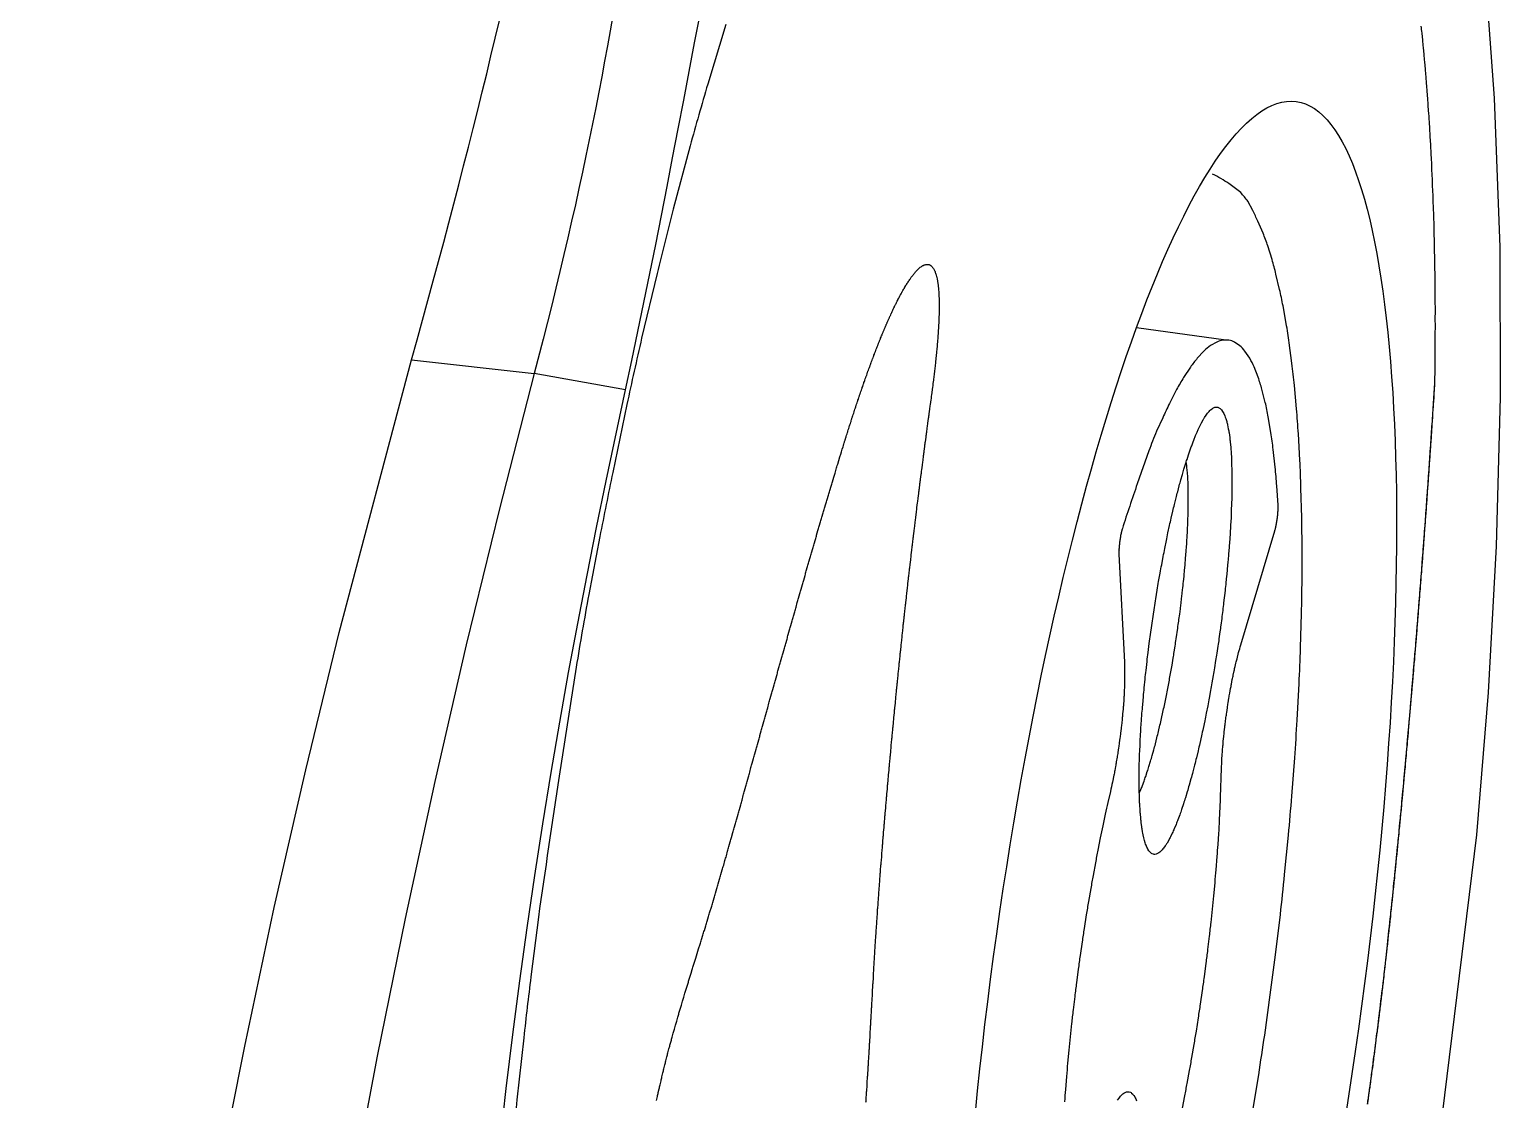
# Model space of a CAD drawing. Extents: x 528 to 612, y 649 to 778.
# Drawn here: x 535.026 to 537.442, y 698.791 to 700.548 of the extents above; entities that cross this region are included whole.
import ezdxf

# ---------------------------------------------------------------- set-up
doc = ezdxf.new("R2010")
doc.units = 0
doc.header["$MEASUREMENT"] = 0
doc.layers.add('1', color=4, linetype='Continuous')
doc.layers.add('204', color=7, linetype='Continuous')

# ---------------------------------------------------------------- blocks, each defined once
blk = doc.blocks.new('*U11')
at = {"layer": '204', "color": 2, "linetype": 'Continuous'}
blk.add_circle((0, 0), 1, dxfattribs=at)
blk = doc.blocks.new('5S55RR1')
at = {"layer": '1', "color": 3, "linetype": 'Continuous'}
for p, q in [((-70.6619, 94.1312), (-70.6619, 94.2796)), ((-71.0341, 94.2578), (-71.2086, 94.2251)), ((-71.1544, 94.0395), (-70.9616, 94.0094))]:
    blk.add_line(p, q, dxfattribs=at)
at = {"layer": '1', "color": 2, "linetype": 'Continuous'}
for points in [[(-71.7534, 95.1219), (-71.852, 95.121, 0.002482), (-71.9526, 95.1191), (-72.0551, 95.1163, 0.0023), (-72.1592, 95.1124)], [(-70.2594, 95.0149), (-70.3605, 95.0311, 0.004517), (-70.4647, 95.046), (-70.5714, 95.0595, 0.0038), (-70.6796, 95.0716), (-70.7884, 95.0823, 0.003392), (-70.8995, 95.0916), (-71.0132, 95.0996, 0.002782), (-71.1203, 95.1063), (-71.2171, 95.1116, 0.003397), (-71.3381, 95.1159), (-71.5192, 95.1193, 0.002749), (-71.7534, 95.1219)], [(-70.6807, 93.7824), (-70.6661, 93.7842, 0.000493), (-70.6516, 93.786), (-70.6372, 93.7878, 0.000502), (-70.6228, 93.7897), (-70.6085, 93.7916, 0.000568), (-70.5942, 93.7934), (-70.5801, 93.7954, 0.000604), (-70.566, 93.7973), (-70.5519, 93.7993, 0.000604), (-70.5379, 93.8013), (-70.524, 93.8033, 0.000612), (-70.5102, 93.8054), (-70.4964, 93.8074, 0.000619), (-70.4827, 93.8095), (-70.469, 93.8117, 0.000628), (-70.4555, 93.8138), (-70.442, 93.816, 0.000637), (-70.4286, 93.8182), (-70.4152, 93.8204, 0.000647), (-70.402, 93.8226), (-70.3888, 93.8249, 0.000657), (-70.3757, 93.8272), (-70.3626, 93.8295, 0.00067), (-70.3497, 93.8318), (-70.3368, 93.8341, 0.000688), (-70.324, 93.8365), (-70.3113, 93.8389, 0.00071), (-70.2987, 93.8413), (-70.2861, 93.8438, 0.000732), (-70.2737, 93.8462), (-70.2613, 93.8487, 0.000756), (-70.249, 93.8512), (-70.2368, 93.8538, 0.00078), (-70.2246, 93.8563), (-70.2126, 93.8589, 0.000805), (-70.2006, 93.8615), (-70.1887, 93.8641, 0.000831), (-70.1769, 93.8668), (-70.1652, 93.8694, 0.000858), (-70.1535, 93.8721), (-70.142, 93.8748, 0.000887), (-70.1305, 93.8776), (-70.1191, 93.8803, 0.000917), (-70.1078, 93.8831)], [(-71.8733, 93.7313, 0.000132), (-71.8686, 93.7313), (-71.864, 93.7313, 0.000133), (-71.8594, 93.7313), (-71.8547, 93.7313, 0.000134), (-71.8501, 93.7312), (-71.8454, 93.7312, 0.000135), (-71.8408, 93.7312), (-71.8362, 93.7312, 0.000136), (-71.8316, 93.7312), (-71.8269, 93.7312, 0.000137), (-71.8223, 93.7312), (-71.8177, 93.7312, 0.000138), (-71.8131, 93.7312), (-71.8085, 93.7313, 0.00014), (-71.8038, 93.7313), (-71.7992, 93.7313, 0.000141), (-71.7946, 93.7313), (-71.79, 93.7313, 0.000142), (-71.7854, 93.7314), (-71.7808, 93.7314, 0.000142), (-71.7762, 93.7314), (-71.7716, 93.7314, 0.000141), (-71.767, 93.7315), (-71.7625, 93.7315, 0.00014), (-71.7579, 93.7316), (-71.7533, 93.7316, 0.000139), (-71.7487, 93.7317), (-71.7441, 93.7317, 0.000138), (-71.7396, 93.7317), (-71.735, 93.7318, 0.000137), (-71.7304, 93.7319), (-71.7259, 93.7319, 0.000135), (-71.7213, 93.732), (-71.7167, 93.732, 0.000134), (-71.7122, 93.7321), (-71.7076, 93.7322, 0.000133), (-71.7031, 93.7322), (-71.6985, 93.7323, 0.000132), (-71.694, 93.7324), (-71.6894, 93.7325, 0.000129), (-71.6849, 93.7325), (-71.6804, 93.7326, 0.000126), (-71.6758, 93.7327), (-71.6713, 93.7328, 0.000124), (-71.6668, 93.7329), (-71.6622, 93.733, 0.000121), (-71.6577, 93.7331), (-71.6532, 93.7332, 0.000117), (-71.6486, 93.7333), (-71.6441, 93.7334, 0.000114), (-71.6396, 93.7335), (-71.6351, 93.7336, 0.000111), (-71.6305, 93.7337), (-71.626, 93.7338, 0.000108), (-71.6215, 93.7339), (-71.617, 93.734, 0.000105), (-71.6125, 93.7341), (-71.6079, 93.7342, 0.000102), (-71.6034, 93.7343), (-71.5989, 93.7345, 0.0001), (-71.5944, 93.7346), (-71.5899, 93.7347, 0.000098), (-71.5853, 93.7348), (-71.5808, 93.7349, 0.000097), (-71.5763, 93.7351), (-71.5718, 93.7352, 0.000095), (-71.5673, 93.7353), (-71.5627, 93.7355, 0.000093), (-71.5582, 93.7356), (-71.5537, 93.7357, 0.000091), (-71.5492, 93.7359), (-71.5447, 93.736, 0.00009), (-71.5401, 93.7362), (-71.5356, 93.7363, 0.000088), (-71.5311, 93.7364), (-71.5265, 93.7366, 0.000086), (-71.522, 93.7367), (-71.5175, 93.7369, 0.000084), (-71.513, 93.737), (-71.5084, 93.7372, 0.000083), (-71.5039, 93.7373), (-71.4994, 93.7375, 0.000081), (-71.4948, 93.7377), (-71.4903, 93.7378, 0.000079), (-71.4857, 93.738), (-71.4812, 93.7381, 0.000077), (-71.4767, 93.7383), (-71.4721, 93.7385, 0.000075), (-71.4676, 93.7386), (-71.463, 93.7388, 0.000073), (-71.4585, 93.739), (-71.4539, 93.7391, 0.000071), (-71.4494, 93.7393), (-71.4448, 93.7395, 0.00007), (-71.4402, 93.7396), (-71.4357, 93.7398, 0.000068), (-71.4311, 93.74), (-71.4265, 93.7402, 0.000066), (-71.422, 93.7404), (-71.4174, 93.7405, 0.000065), (-71.4128, 93.7407), (-71.4083, 93.7409, 0.000064), (-71.4037, 93.7411), (-71.3991, 93.7413, 0.000063), (-71.3945, 93.7415), (-71.3899, 93.7416, 0.000062), (-71.3853, 93.7418), (-71.3807, 93.742, 0.000061), (-71.3761, 93.7422), (-71.3716, 93.7424, 0.00006), (-71.367, 93.7426), (-71.3624, 93.7428, 0.000059), (-71.3577, 93.743), (-71.3531, 93.7432, 0.000058), (-71.3485, 93.7434), (-71.3439, 93.7436, 0.000057), (-71.3393, 93.7438), (-71.3347, 93.744, 0.000056), (-71.3301, 93.7442), (-71.3255, 93.7444, 0.000055), (-71.3209, 93.7446), (-71.3162, 93.7448, 0.000054), (-71.3116, 93.745), (-71.307, 93.7452, 0.000053), (-71.3024, 93.7454), (-71.2977, 93.7456, 0.000052), (-71.2931, 93.7459), (-71.2885, 93.7461, 0.000051), (-71.2838, 93.7463), (-71.2792, 93.7465, 0.00005), (-71.2745, 93.7467), (-71.2699, 93.7469, 0.00005), (-71.2653, 93.7471), (-71.2606, 93.7474, 0.000049), (-71.256, 93.7476), (-71.2513, 93.7478, 0.000048), (-71.2467, 93.748), (-71.242, 93.7483, 0.000047), (-71.2374, 93.7485), (-71.2327, 93.7487, 0.000046), (-71.228, 93.7489), (-71.2234, 93.7492, 0.000046), (-71.2187, 93.7494), (-71.2141, 93.7496, 0.000047), (-71.2094, 93.7498), (-71.2047, 93.7501, 0.000047), (-71.2001, 93.7503), (-71.1954, 93.7505, 0.000047), (-71.1907, 93.7508), (-71.1861, 93.751, 0.000047), (-71.1814, 93.7512), (-71.1767, 93.7515, 0.000048), (-71.172, 93.7517), (-71.1674, 93.752, 0.000048), (-71.1627, 93.7522), (-71.158, 93.7524, 0.000048), (-71.1533, 93.7527), (-71.1487, 93.7529, 0.000048), (-71.144, 93.7532), (-71.1393, 93.7534, 0.000049), (-71.1346, 93.7536), (-71.1299, 93.7539, 0.000049), (-71.1253, 93.7541), (-71.1206, 93.7544, 0.000049), (-71.1159, 93.7546), (-71.1112, 93.7549, 0.000049), (-71.1065, 93.7551), (-71.1018, 93.7554, 0.00005), (-71.0972, 93.7556), (-71.0925, 93.7559, 0.00005), (-71.0878, 93.7561), (-71.0831, 93.7564, 0.00005), (-71.0784, 93.7567), (-71.0737, 93.7569, 0.000051), (-71.0691, 93.7572), (-71.0644, 93.7574, 0.000051), (-71.0597, 93.7577), (-71.055, 93.758, 0.000051), (-71.0503, 93.7582), (-71.0456, 93.7585, 0.000052), (-71.041, 93.7587), (-71.0363, 93.759, 0.000052), (-71.0316, 93.7593), (-71.0269, 93.7595, 0.000052), (-71.0222, 93.7598), (-71.0175, 93.7601, 0.000052), (-71.0129, 93.7603), (-71.0082, 93.7606, 0.000052), (-71.0035, 93.7609), (-70.9988, 93.7612, 0.000052), (-70.9941, 93.7614), (-70.9895, 93.7617, 0.000052), (-70.9848, 93.762), (-70.9801, 93.7623, 0.000052), (-70.9754, 93.7625), (-70.9708, 93.7628, 0.000052), (-70.9661, 93.7631), (-70.9614, 93.7634, 0.000052), (-70.9568, 93.7637), (-70.9521, 93.7639, 0.000052), (-70.9474, 93.7642), (-70.9428, 93.7645, 0.000052), (-70.9381, 93.7648), (-70.9334, 93.7651, 0.000052), (-70.9288, 93.7654), (-70.9241, 93.7657, 0.000052), (-70.9194, 93.7659), (-70.9148, 93.7662, 0.000052), (-70.9101, 93.7665), (-70.9055, 93.7668, 0.000053), (-70.9008, 93.7671), (-70.8962, 93.7674, 0.000053), (-70.8915, 93.7677), (-70.8869, 93.768, 0.000053), (-70.8822, 93.7683), (-70.8776, 93.7686, 0.000053), (-70.8729, 93.7689), (-70.8683, 93.7692, 0.000053), (-70.8637, 93.7695), (-70.859, 93.7698, 0.000053), (-70.8544, 93.7701), (-70.8497, 93.7704, 0.000053), (-70.8451, 93.7707), (-70.8405, 93.771, 0.000052), (-70.8359, 93.7713), (-70.8312, 93.7716, 0.000052), (-70.8266, 93.7719), (-70.822, 93.7722, 0.000051), (-70.8174, 93.7725), (-70.8128, 93.7728, 0.000051), (-70.8081, 93.7731), (-70.8035, 93.7734, 0.000051), (-70.7989, 93.7737), (-70.7943, 93.774, 0.000051), (-70.7897, 93.7744), (-70.7851, 93.7747, 0.000052), (-70.7805, 93.775), (-70.7759, 93.7753, 0.000052), (-70.7713, 93.7756), (-70.7667, 93.7759, 0.000052), (-70.7622, 93.7762), (-70.7576, 93.7766, 0.000053), (-70.753, 93.7769), (-70.7484, 93.7772, 0.000052), (-70.7438, 93.7775), (-70.7393, 93.7778, 0.000054), (-70.7347, 93.7782), (-70.73, 93.7785, 0.000049), (-70.7256, 93.7788), (-70.7216, 93.7791, 0.000069), (-70.7164, 93.7795), (-70.7086, 93.78, 0.000059), (-70.6983, 93.7808)], [(-71.8734, 93.7315, 0.00028), (-71.8636, 93.7314), (-71.8538, 93.7314, 0.000283), (-71.844, 93.7314), (-71.8343, 93.7314, 0.000287), (-71.8245, 93.7314), (-71.8148, 93.7314, 0.000291), (-71.8051, 93.7314), (-71.7954, 93.7315, 0.000295), (-71.7857, 93.7315), (-71.776, 93.7316, 0.000299), (-71.7663, 93.7317), (-71.7567, 93.7318, 0.000299), (-71.7471, 93.7318), (-71.7374, 93.732, 0.000294), (-71.7278, 93.7321), (-71.7182, 93.7322, 0.000287), (-71.7085, 93.7323), (-71.6989, 93.7325, 0.000278), (-71.6893, 93.7327), (-71.6796, 93.7328, 0.000267), (-71.67, 93.733), (-71.6603, 93.7332, 0.000256), (-71.6506, 93.7334), (-71.641, 93.7336, 0.000245), (-71.6313, 93.7339), (-71.6216, 93.7341, 0.000233), (-71.6118, 93.7343), (-71.6021, 93.7346, 0.000222), (-71.5924, 93.7348), (-71.5826, 93.7351, 0.000211), (-71.5728, 93.7354), (-71.5631, 93.7357, 0.000202), (-71.5533, 93.736), (-71.5434, 93.7363, 0.000192), (-71.5336, 93.7366), (-71.5238, 93.7369, 0.000183), (-71.5139, 93.7372), (-71.504, 93.7376, 0.000173), (-71.4941, 93.7379), (-71.4842, 93.7383, 0.000164), (-71.4743, 93.7386), (-71.4643, 93.739, 0.000156), (-71.4544, 93.7393), (-71.4444, 93.7397, 0.000152), (-71.4344, 93.7401), (-71.4244, 93.7405, 0.000147), (-71.4143, 93.7409), (-71.4043, 93.7413, 0.000142), (-71.3942, 93.7417), (-71.3841, 93.7421, 0.000137), (-71.374, 93.7425), (-71.3639, 93.743, 0.000132), (-71.3538, 93.7434), (-71.3436, 93.7438, 0.000128), (-71.3334, 93.7443), (-71.3232, 93.7447, 0.000122), (-71.313, 93.7452), (-71.3028, 93.7457, 0.000118), (-71.2926, 93.7461), (-71.2823, 93.7466, 0.000113), (-71.2721, 93.7471), (-71.2618, 93.7476, 0.000108), (-71.2515, 93.748), (-71.2412, 93.7485, 0.000104), (-71.2309, 93.749), (-71.2206, 93.7495, 0.000101), (-71.2103, 93.75), (-71.1999, 93.7506, 0.000102), (-71.1896, 93.7511), (-71.1793, 93.7516, 0.000103), (-71.1689, 93.7521), (-71.1586, 93.7527, 0.000104), (-71.1482, 93.7532), (-71.1379, 93.7537, 0.000106), (-71.1275, 93.7543), (-71.1171, 93.7548, 0.000107), (-71.1068, 93.7554), (-71.0964, 93.7559, 0.000108), (-71.086, 93.7565), (-71.0757, 93.7571, 0.00011), (-71.0653, 93.7576), (-71.0549, 93.7582, 0.000111), (-71.0446, 93.7588), (-71.0342, 93.7594, 0.000113), (-71.0238, 93.76), (-71.0135, 93.7606, 0.000114), (-71.0031, 93.7612), (-70.9928, 93.7618, 0.000116), (-70.9825, 93.7624), (-70.9721, 93.763, 0.000118), (-70.9618, 93.7636), (-70.9515, 93.7642, 0.000119), (-70.9412, 93.7648), (-70.9308, 93.7655, 0.000118), (-70.9205, 93.7661), (-70.9103, 93.7668, 0.000117), (-70.9, 93.7674), (-70.8897, 93.768, 0.000115), (-70.8794, 93.7687), (-70.8692, 93.7694, 0.000114), (-70.8589, 93.77), (-70.8487, 93.7707, 0.000113), (-70.8385, 93.7713), (-70.8283, 93.772, 0.000113), (-70.8181, 93.7727), (-70.8079, 93.7734, 0.000112), (-70.7977, 93.7741), (-70.7876, 93.7747, 0.000116), (-70.7774, 93.7754), (-70.7669, 93.7762, 0.000106), (-70.7571, 93.7768), (-70.7482, 93.7774, 0.000151), (-70.7368, 93.7782), (-70.7193, 93.7795, 0.000129), (-70.6964, 93.7811)], [(-70.6983, 93.7808), (-70.6978, 93.7808, 0.000341), (-70.6974, 93.7808), (-70.697, 93.7808, 0.000342), (-70.6965, 93.7809), (-70.6961, 93.7809, 0.00034), (-70.6956, 93.7809), (-70.6952, 93.781, 0.000339), (-70.6948, 93.781), (-70.6943, 93.781, 0.000338), (-70.6939, 93.7811), (-70.6934, 93.7811, 0.000337), (-70.693, 93.7812), (-70.6926, 93.7812, 0.000336), (-70.6921, 93.7812), (-70.6917, 93.7813, 0.000335), (-70.6913, 93.7813), (-70.6908, 93.7813, 0.000334), (-70.6904, 93.7814), (-70.6899, 93.7814, 0.000333), (-70.6895, 93.7815), (-70.6891, 93.7815, 0.000332), (-70.6886, 93.7816), (-70.6882, 93.7816, 0.000331), (-70.6878, 93.7816), (-70.6873, 93.7817, 0.00033), (-70.6869, 93.7817), (-70.6865, 93.7818, 0.00033), (-70.686, 93.7818), (-70.6856, 93.7819, 0.000326), (-70.6851, 93.7819), (-70.6847, 93.782, 0.000335), (-70.6843, 93.782), (-70.6838, 93.7821, 0.000303), (-70.6834, 93.7821), (-70.683, 93.7822, 0.000425), (-70.6825, 93.7822), (-70.6818, 93.7823, 0.000357), (-70.6808, 93.7824)], [(-70.6983, 93.7808), (-70.6982, 93.7808, 0.002124), (-70.6981, 93.7808), (-70.6981, 93.7808, 0.002125), (-70.698, 93.7808), (-70.6979, 93.7808, 0.002119), (-70.6979, 93.7808), (-70.6978, 93.7808, 0.002114), (-70.6978, 93.7808), (-70.6977, 93.7808, 0.002107), (-70.6976, 93.7808), (-70.6976, 93.7808, 0.002099), (-70.6975, 93.7808), (-70.6975, 93.7809, 0.00209), (-70.6974, 93.7809), (-70.6973, 93.7809, 0.002079), (-70.6973, 93.7809), (-70.6972, 93.7809, 0.002073), (-70.6972, 93.7809), (-70.6971, 93.7809, 0.002043), (-70.697, 93.7809), (-70.697, 93.781, 0.002092), (-70.6969, 93.781), (-70.6969, 93.781, 0.001879), (-70.6968, 93.781), (-70.6968, 93.781, 0.002635), (-70.6967, 93.781), (-70.6966, 93.7811, 0.002189), (-70.6964, 93.7811)], [(-70.6983, 93.7808), (-70.6983, 93.7808, 0.000034), (-70.6983, 93.7808), (-70.6983, 93.7808, 0.000034), (-70.6983, 93.7808), (-70.6983, 93.7808, 0.000034), (-70.6983, 93.7808), (-70.6983, 93.7808, 0.000034), (-70.6983, 93.7808), (-70.6983, 93.7808, 0.000034), (-70.6983, 93.7808), (-70.6983, 93.7808, 0.000034), (-70.6983, 93.7808), (-70.6983, 93.7808, 0.000035), (-70.6983, 93.7808), (-70.6983, 93.7808, 0.000034), (-70.6983, 93.7808), (-70.6983, 93.7808, 0.000035), (-70.6983, 93.7808), (-70.6983, 93.7808, 0.000034), (-70.6983, 93.7808), (-70.6983, 93.7808, 0.000035), (-70.6983, 93.7808), (-70.6983, 93.7808, 0.000032), (-70.6983, 93.7808), (-70.6983, 93.7808, 0.000045), (-70.6983, 93.7808), (-70.6983, 93.7808, 0.000038), (-70.6983, 93.7808)], [(-70.6964, 93.7811), (-70.696, 93.7811, 0.00048), (-70.6956, 93.7812), (-70.6953, 93.7812, 0.000481), (-70.6949, 93.7812), (-70.6945, 93.7812, 0.000481), (-70.6941, 93.7812), (-70.6937, 93.7813, 0.000481), (-70.6933, 93.7813), (-70.6929, 93.7813, 0.000481), (-70.6925, 93.7813), (-70.6921, 93.7814, 0.000481), (-70.6917, 93.7814), (-70.6913, 93.7814, 0.000481), (-70.6909, 93.7814), (-70.6905, 93.7815, 0.000481), (-70.6901, 93.7815), (-70.6897, 93.7815, 0.00048), (-70.6893, 93.7816), (-70.6889, 93.7816, 0.00048), (-70.6886, 93.7816), (-70.6882, 93.7817, 0.00048), (-70.6878, 93.7817), (-70.6874, 93.7817, 0.000479), (-70.687, 93.7818), (-70.6866, 93.7818, 0.000479), (-70.6862, 93.7818), (-70.6858, 93.7819, 0.00048), (-70.6854, 93.7819), (-70.685, 93.7819, 0.000475), (-70.6847, 93.782), (-70.6843, 93.782, 0.000489), (-70.6839, 93.7821), (-70.6835, 93.7821, 0.000442), (-70.6831, 93.7821), (-70.6828, 93.7822, 0.000622), (-70.6823, 93.7822), (-70.6817, 93.7823, 0.000523), (-70.6808, 93.7824)], [(-70.6808, 93.7824), (-70.6808, 93.7824, 0.000004), (-70.6808, 93.7824), (-70.6808, 93.7824, 0.000004), (-70.6808, 93.7824), (-70.6808, 93.7824, 0.000004), (-70.6808, 93.7824), (-70.6808, 93.7824, 0.000004), (-70.6808, 93.7824), (-70.6808, 93.7824, 0.000004), (-70.6808, 93.7824), (-70.6808, 93.7824, 0.000004), (-70.6808, 93.7824), (-70.6808, 93.7824, 0.000004), (-70.6808, 93.7824), (-70.6808, 93.7824, 0.000004), (-70.6808, 93.7824), (-70.6807, 93.7824, 0.000004), (-70.6807, 93.7824), (-70.6807, 93.7824, 0.000004), (-70.6807, 93.7824), (-70.6807, 93.7824, 0.000004), (-70.6807, 93.7824), (-70.6807, 93.7824, 0.000004), (-70.6807, 93.7824), (-70.6807, 93.7824, 0.000004), (-70.6807, 93.7824), (-70.6807, 93.7824, 0.000004), (-70.6807, 93.7824), (-70.6807, 93.7824, 0.000004), (-70.6807, 93.7824), (-70.6807, 93.7824, 0.000004), (-70.6807, 93.7824), (-70.6807, 93.7824, 0.000004), (-70.6807, 93.7824), (-70.6807, 93.7824, 0.000005), (-70.6807, 93.7824), (-70.6807, 93.7824, 0.000004), (-70.6807, 93.7824)]]:
    blk.add_lwpolyline(points, format="xyb", dxfattribs=at)
at = {"layer": '1', "color": 3, "linetype": 'Continuous'}
for points in [[(-72.0254, 94.889), (-72.0188, 94.8885, -0.001131), (-72.0121, 94.888), (-72.0055, 94.8874, -0.001096), (-71.9988, 94.8868), (-71.9921, 94.8862, -0.001062), (-71.9854, 94.8856), (-71.9788, 94.8849, -0.001023), (-71.9721, 94.8842), (-71.9654, 94.8835, -0.000973), (-71.9587, 94.8827), (-71.9521, 94.882, -0.000923), (-71.9454, 94.8812), (-71.9387, 94.8803, -0.000872), (-71.932, 94.8795), (-71.9253, 94.8786, -0.000814), (-71.9186, 94.8777), (-71.9118, 94.8768, -0.000743), (-71.9051, 94.8759), (-71.8984, 94.8749, -0.000673), (-71.8917, 94.8739), (-71.8849, 94.8729, -0.000604), (-71.8782, 94.8719), (-71.8714, 94.8709, -0.000524), (-71.8647, 94.8698), (-71.8579, 94.8688, -0.000423), (-71.8511, 94.8677), (-71.8443, 94.8666, -0.000322), (-71.8376, 94.8655), (-71.8308, 94.8644, -0.00023), (-71.824, 94.8633), (-71.817, 94.8622, -0.00015), (-71.8104, 94.8611), (-71.8044, 94.8601, -0.000267), (-71.7967, 94.8589), (-71.7849, 94.8569, -0.00026), (-71.7694, 94.8543)], [(-71.7694, 94.8543), (-71.7615, 94.8529, 0.000274), (-71.7536, 94.8516), (-71.7458, 94.8503, 0.000274), (-71.7379, 94.849), (-71.7301, 94.8478, 0.00029), (-71.7222, 94.8465), (-71.7143, 94.8452, 0.000301), (-71.7065, 94.844), (-71.6986, 94.8427, 0.000314), (-71.6907, 94.8415), (-71.6829, 94.8403, 0.000326), (-71.675, 94.8391), (-71.6671, 94.8379, 0.000338), (-71.6593, 94.8367), (-71.6514, 94.8355, 0.000343), (-71.6435, 94.8343), (-71.6356, 94.8332, 0.000312), (-71.6277, 94.832), (-71.6199, 94.8309, 0.000275), (-71.612, 94.8297), (-71.6041, 94.8286, 0.000239), (-71.5962, 94.8275), (-71.5883, 94.8264, 0.000203), (-71.5805, 94.8253), (-71.5726, 94.8242, 0.000167), (-71.5647, 94.8231), (-71.5569, 94.822, 0.000131), (-71.549, 94.8209), (-71.5411, 94.8198, 0.000096), (-71.5333, 94.8188), (-71.5254, 94.8177, 0.00007), (-71.5176, 94.8166), (-71.5098, 94.8156, 0.000049), (-71.5019, 94.8145), (-71.4941, 94.8134, 0.000026), (-71.4863, 94.8124), (-71.4785, 94.8113, 0.000004), (-71.4707, 94.8102), (-71.4628, 94.8092, -0.000019), (-71.455, 94.8081), (-71.4472, 94.8071, -0.000042), (-71.4394, 94.806), (-71.4316, 94.8049, -0.000059), (-71.4238, 94.8039), (-71.4161, 94.8028, -0.000055), (-71.4083, 94.8017), (-71.4005, 94.8007, -0.000051), (-71.3927, 94.7996), (-71.3849, 94.7985, -0.000048), (-71.3772, 94.7975), (-71.3694, 94.7964, -0.000044), (-71.3616, 94.7953), (-71.3539, 94.7942, -0.00004), (-71.3461, 94.7932), (-71.3383, 94.7921, -0.000036), (-71.3306, 94.791), (-71.3228, 94.7899, -0.000035), (-71.3151, 94.7889), (-71.3074, 94.7878, -0.000037), (-71.2996, 94.7867), (-71.2919, 94.7856, -0.000038), (-71.2842, 94.7845), (-71.2764, 94.7835, -0.00004), (-71.2687, 94.7824), (-71.261, 94.7813, -0.000041), (-71.2533, 94.7802), (-71.2456, 94.7791, -0.000043), (-71.2379, 94.778), (-71.2302, 94.777, -0.000045), (-71.2225, 94.7759), (-71.2148, 94.7748, -0.00005), (-71.2071, 94.7737), (-71.1994, 94.7726, -0.000056), (-71.1918, 94.7715), (-71.1841, 94.7704, -0.000063), (-71.1764, 94.7693), (-71.1688, 94.7682, -0.000069), (-71.1611, 94.7671), (-71.1535, 94.7661, -0.000075), (-71.1459, 94.765), (-71.1382, 94.7639, -0.000082), (-71.1306, 94.7628), (-71.123, 94.7617, -0.00009), (-71.1154, 94.7605), (-71.1078, 94.7594, -0.000104), (-71.1002, 94.7583), (-71.0926, 94.7572, -0.00012), (-71.085, 94.7561), (-71.0775, 94.755, -0.000136), (-71.0699, 94.7539), (-71.0624, 94.7528, -0.000153), (-71.0548, 94.7516), (-71.0473, 94.7505, -0.000169), (-71.0398, 94.7494), (-71.0322, 94.7482, -0.000186), (-71.0247, 94.7471), (-71.0172, 94.7459, -0.000199), (-71.0097, 94.7448), (-71.0022, 94.7436, -0.000195), (-70.9948, 94.7425), (-70.9874, 94.7413, -0.000195), (-70.9799, 94.7401), (-70.9722, 94.7389, -0.000173), (-70.965, 94.7378), (-70.9585, 94.7367, -0.000236), (-70.9501, 94.7354), (-70.9373, 94.7333, -0.000194), (-70.9205, 94.7306)], [(-70.9205, 94.7306), (-70.9183, 94.7302, -0.000175), (-70.9161, 94.7299), (-70.9139, 94.7295, -0.000176), (-70.9117, 94.7291), (-70.9095, 94.7288, -0.000174), (-70.9073, 94.7284), (-70.905, 94.728, -0.000173), (-70.9028, 94.7276), (-70.9006, 94.7273, -0.000171), (-70.8984, 94.7269), (-70.8962, 94.7265, -0.00017), (-70.894, 94.7261), (-70.8918, 94.7257, -0.000169), (-70.8896, 94.7254), (-70.8874, 94.725, -0.000167), (-70.8852, 94.7246), (-70.883, 94.7242, -0.000166), (-70.8808, 94.7238), (-70.8786, 94.7234, -0.000164), (-70.8764, 94.723), (-70.8743, 94.7227, -0.000165), (-70.8721, 94.7223), (-70.8699, 94.7219, -0.00017), (-70.8677, 94.7215), (-70.8655, 94.7211, -0.000176), (-70.8633, 94.7207), (-70.8611, 94.7203, -0.000181), (-70.859, 94.7199), (-70.8568, 94.7195, -0.000187), (-70.8546, 94.7191), (-70.8524, 94.7187, -0.000193), (-70.8503, 94.7183), (-70.8481, 94.7179, -0.000198), (-70.8459, 94.7174), (-70.8437, 94.717, -0.000204), (-70.8416, 94.7166), (-70.8394, 94.7162, -0.00021), (-70.8372, 94.7158), (-70.8351, 94.7154, -0.000216), (-70.8329, 94.715), (-70.8308, 94.7145, -0.000222), (-70.8286, 94.7141), (-70.8264, 94.7137, -0.000228), (-70.8243, 94.7133), (-70.8221, 94.7128, -0.000235), (-70.82, 94.7124), (-70.8178, 94.712, -0.000241), (-70.8157, 94.7115), (-70.8135, 94.7111, -0.000248), (-70.8114, 94.7107), (-70.8093, 94.7102, -0.000254), (-70.8071, 94.7098), (-70.805, 94.7094, -0.000261), (-70.8028, 94.7089), (-70.8007, 94.7085, -0.000268), (-70.7986, 94.708), (-70.7964, 94.7076, -0.000274), (-70.7943, 94.7071), (-70.7922, 94.7067, -0.000281), (-70.7901, 94.7062), (-70.7879, 94.7057, -0.000288), (-70.7858, 94.7053), (-70.7837, 94.7048, -0.000298), (-70.7816, 94.7044), (-70.7795, 94.7039, -0.000308), (-70.7774, 94.7034), (-70.7753, 94.703, -0.000318), (-70.7732, 94.7025), (-70.771, 94.702, -0.000327), (-70.7689, 94.7015), (-70.7668, 94.701, -0.000337), (-70.7648, 94.7006), (-70.7627, 94.7001, -0.000348), (-70.7606, 94.6996), (-70.7585, 94.6991, -0.000358), (-70.7564, 94.6986), (-70.7543, 94.6981, -0.000368), (-70.7522, 94.6976), (-70.7501, 94.6971, -0.000378), (-70.7481, 94.6966), (-70.746, 94.6961, -0.00039), (-70.7439, 94.6956), (-70.7419, 94.6951, -0.000409), (-70.7398, 94.6946), (-70.7377, 94.694, -0.000429), (-70.7357, 94.6935), (-70.7336, 94.693, -0.000449), (-70.7316, 94.6925), (-70.7295, 94.6919, -0.000469), (-70.7275, 94.6914), (-70.7254, 94.6909, -0.00049), (-70.7234, 94.6903), (-70.7213, 94.6898, -0.000511), (-70.7193, 94.6892), (-70.7173, 94.6887, -0.000532), (-70.7152, 94.6881), (-70.7132, 94.6875, -0.000553), (-70.7112, 94.687), (-70.7092, 94.6864, -0.000576), (-70.7072, 94.6858), (-70.7052, 94.6853, -0.000605), (-70.7032, 94.6847), (-70.7012, 94.6841, -0.000634), (-70.6992, 94.6835), (-70.6972, 94.6829, -0.000664), (-70.6952, 94.6823), (-70.6932, 94.6817, -0.000695), (-70.6913, 94.6811), (-70.6893, 94.6805, -0.000731), (-70.6873, 94.6799), (-70.6854, 94.6793, -0.000774), (-70.6834, 94.6786), (-70.6815, 94.678, -0.000817), (-70.6795, 94.6774), (-70.6776, 94.6767, -0.000861), (-70.6756, 94.6761), (-70.6737, 94.6754, -0.00091), (-70.6718, 94.6748), (-70.6699, 94.6741, -0.000984), (-70.668, 94.6734), (-70.6661, 94.6728, -0.001065), (-70.6642, 94.6721), (-70.6623, 94.6714, -0.001147), (-70.6604, 94.6707), (-70.6586, 94.67, -0.001233), (-70.6567, 94.6693), (-70.6549, 94.6685, -0.001338), (-70.653, 94.6678), (-70.6512, 94.6671, -0.001476), (-70.6494, 94.6663), (-70.6476, 94.6656, -0.001616), (-70.6458, 94.6648), (-70.644, 94.664, -0.001764), (-70.6422, 94.6633), (-70.6405, 94.6625, -0.001929), (-70.6387, 94.6617), (-70.637, 94.6609, -0.002187), (-70.6353, 94.66), (-70.6336, 94.6592, -0.002503), (-70.6319, 94.6583), (-70.6303, 94.6575, -0.002829), (-70.6286, 94.6566), (-70.627, 94.6557, -0.003177), (-70.6254, 94.6548), (-70.6239, 94.6539, -0.003635), (-70.6223, 94.6529), (-70.6208, 94.652, -0.004535), (-70.6193, 94.651), (-70.6179, 94.65, -0.00561), (-70.6165, 94.649), (-70.6152, 94.648, -0.006847), (-70.6139, 94.6469), (-70.6126, 94.6458, -0.008291), (-70.6114, 94.6447), (-70.6103, 94.6436, -0.010309), (-70.6093, 94.6424), (-70.6083, 94.6413, -0.014075), (-70.6075, 94.64), (-70.6067, 94.6388, -0.018927), (-70.6061, 94.6375), (-70.6055, 94.6362, -0.024978), (-70.6052, 94.6349), (-70.605, 94.6336, -0.030663), (-70.605, 94.6323), (-70.6051, 94.6309, -0.034933), (-70.6055, 94.6296), (-70.606, 94.6283, -0.032563), (-70.6067, 94.627), (-70.6076, 94.6258, -0.025266), (-70.6087, 94.6246), (-70.6099, 94.6235, -0.019903), (-70.6112, 94.6224), (-70.6126, 94.6214, -0.014403), (-70.6141, 94.6204), (-70.6157, 94.6195, -0.010709), (-70.6174, 94.6186), (-70.6191, 94.6177, -0.008068), (-70.6208, 94.617), (-70.6227, 94.6162, -0.006318), (-70.6245, 94.6155), (-70.6264, 94.6148, -0.005213), (-70.6283, 94.6141), (-70.6303, 94.6135, -0.00419), (-70.6322, 94.6129), (-70.6342, 94.6123, -0.003407), (-70.6363, 94.6118), (-70.6383, 94.6113, -0.003028), (-70.6403, 94.6107), (-70.6424, 94.6103, -0.002679), (-70.6445, 94.6098), (-70.6466, 94.6093, -0.002349), (-70.6487, 94.6089), (-70.6508, 94.6085, -0.002038), (-70.6529, 94.6081), (-70.6551, 94.6077, -0.001766), (-70.6572, 94.6073), (-70.6593, 94.607, -0.001604), (-70.6615, 94.6066), (-70.6637, 94.6063, -0.001455), (-70.6658, 94.606), (-70.668, 94.6057, -0.001308), (-70.6702, 94.6054), (-70.6724, 94.6051, -0.001165), (-70.6746, 94.6048), (-70.6768, 94.6045, -0.001046), (-70.679, 94.6043), (-70.6812, 94.604, -0.000989), (-70.6834, 94.6038), (-70.6856, 94.6035, -0.000934), (-70.6878, 94.6033), (-70.69, 94.6031, -0.00088), (-70.6923, 94.6028), (-70.6945, 94.6026, -0.000826), (-70.6967, 94.6024), (-70.699, 94.6022, -0.000773), (-70.7012, 94.6021), (-70.7034, 94.6019, -0.000721), (-70.7057, 94.6017), (-70.7079, 94.6015, -0.00067), (-70.7102, 94.6014), (-70.7124, 94.6012, -0.000621), (-70.7147, 94.6011), (-70.7169, 94.6009, -0.000587), (-70.7192, 94.6008), (-70.7214, 94.6006, -0.000561), (-70.7237, 94.6005), (-70.726, 94.6004, -0.000534), (-70.7282, 94.6002), (-70.7305, 94.6001, -0.000508), (-70.7328, 94.6), (-70.735, 94.5999, -0.000481), (-70.7373, 94.5998), (-70.7396, 94.5997, -0.000455), (-70.7419, 94.5996), (-70.7441, 94.5995, -0.000429), (-70.7464, 94.5994), (-70.7487, 94.5993, -0.000403), (-70.751, 94.5993), (-70.7533, 94.5992, -0.000381), (-70.7556, 94.5991), (-70.7578, 94.599, -0.000365), (-70.7601, 94.599), (-70.7624, 94.5989, -0.000348), (-70.7647, 94.5988), (-70.767, 94.5988, -0.000331), (-70.7693, 94.5987), (-70.7716, 94.5987, -0.000314), (-70.7739, 94.5986), (-70.7762, 94.5986, -0.000298), (-70.7785, 94.5985), (-70.7808, 94.5985, -0.000281), (-70.7831, 94.5984), (-70.7854, 94.5984, -0.000265), (-70.7877, 94.5984), (-70.79, 94.5983, -0.000255), (-70.7923, 94.5983), (-70.7946, 94.5983, -0.000261), (-70.797, 94.5983), (-70.7993, 94.5982, -0.000263), (-70.8016, 94.5982), (-70.8039, 94.5982, -0.000276), (-70.8062, 94.5982), (-70.8086, 94.5982, -0.000254), (-70.8108, 94.5982), (-70.8129, 94.5982, -0.000366), (-70.8155, 94.5981), (-70.8195, 94.5981, -0.000312), (-70.8248, 94.5982)], [(-70.8248, 94.5982), (-70.8325, 94.5982, 0.000152), (-70.8402, 94.5982), (-70.8479, 94.5982, 0.000151), (-70.8556, 94.5982), (-70.8633, 94.5982, 0.000149), (-70.871, 94.5982), (-70.8787, 94.5981, 0.000148), (-70.8864, 94.5981), (-70.8942, 94.5981, 0.000146), (-70.9019, 94.5981), (-70.9097, 94.598, 0.000145), (-70.9174, 94.598), (-70.9252, 94.5979, 0.000143), (-70.9329, 94.5979), (-70.9407, 94.5978, 0.000142), (-70.9485, 94.5978), (-70.9562, 94.5977, 0.000142), (-70.964, 94.5977), (-70.9718, 94.5976, 0.000145), (-70.9796, 94.5975), (-70.9874, 94.5974, 0.000147), (-70.9952, 94.5973), (-71.003, 94.5973, 0.00015), (-71.0108, 94.5972), (-71.0187, 94.5971, 0.000153), (-71.0265, 94.597), (-71.0343, 94.5968, 0.000156), (-71.0422, 94.5967), (-71.05, 94.5966, 0.000159), (-71.0578, 94.5965), (-71.0657, 94.5964, 0.000162), (-71.0735, 94.5962), (-71.0814, 94.5961, 0.000163), (-71.0892, 94.5959), (-71.0971, 94.5958, 0.000163), (-71.105, 94.5956), (-71.1128, 94.5955, 0.000163), (-71.1207, 94.5953), (-71.1286, 94.5951, 0.000163), (-71.1365, 94.595), (-71.1443, 94.5948, 0.000163), (-71.1522, 94.5946), (-71.1601, 94.5944, 0.000163), (-71.168, 94.5942), (-71.1759, 94.594, 0.000163), (-71.1838, 94.5938), (-71.1917, 94.5936, 0.000163), (-71.1995, 94.5934), (-71.2074, 94.5931, 0.000162), (-71.2153, 94.5929), (-71.2232, 94.5927, 0.00016), (-71.2311, 94.5924), (-71.239, 94.5922, 0.000159), (-71.2469, 94.5919), (-71.2548, 94.5917, 0.000157), (-71.2627, 94.5914), (-71.2706, 94.5912, 0.000156), (-71.2785, 94.5909), (-71.2864, 94.5906, 0.000154), (-71.2943, 94.5904), (-71.3022, 94.5901, 0.000153), (-71.3101, 94.5898), (-71.318, 94.5895, 0.000151), (-71.3259, 94.5892), (-71.3338, 94.5889, 0.000146), (-71.3417, 94.5886), (-71.3495, 94.5883, 0.000141), (-71.3574, 94.588), (-71.3653, 94.5876, 0.000136), (-71.3732, 94.5873), (-71.3811, 94.587, 0.000131), (-71.389, 94.5867), (-71.3968, 94.5863, 0.000127), (-71.4047, 94.586), (-71.4126, 94.5856, 0.000122), (-71.4205, 94.5853), (-71.4283, 94.5849, 0.000117), (-71.4362, 94.5846), (-71.4441, 94.5842, 0.00012), (-71.452, 94.5839), (-71.4598, 94.5835, 0.000127), (-71.4677, 94.5831), (-71.4756, 94.5827, 0.000133), (-71.4834, 94.5824), (-71.4913, 94.582, 0.000139), (-71.4991, 94.5816), (-71.507, 94.5812, 0.000145), (-71.5149, 94.5808), (-71.5227, 94.5804, 0.000151), (-71.5306, 94.58), (-71.5384, 94.5796, 0.000157), (-71.5463, 94.5792), (-71.5542, 94.5788, 0.000164), (-71.562, 94.5783), (-71.5699, 94.5779, 0.00017), (-71.5777, 94.5775), (-71.5856, 94.577, 0.000177), (-71.5934, 94.5766), (-71.6012, 94.5761, 0.000183), (-71.6091, 94.5757), (-71.6169, 94.5752, 0.00019), (-71.6248, 94.5747), (-71.6326, 94.5742, 0.000197), (-71.6404, 94.5738), (-71.6483, 94.5733, 0.000203), (-71.6561, 94.5728), (-71.6639, 94.5723, 0.000213), (-71.6717, 94.5718), (-71.6795, 94.5712, 0.000227), (-71.6873, 94.5707), (-71.695, 94.5702, 0.000251), (-71.7029, 94.5697), (-71.7109, 94.5691, 0.000243), (-71.7184, 94.5686), (-71.7251, 94.5681, 0.000345), (-71.7338, 94.5675), (-71.7471, 94.5665, 0.000286), (-71.7645, 94.5651)], [(-71.7645, 94.5651), (-71.7714, 94.5646, 0.000025), (-71.7783, 94.564), (-71.7852, 94.5635, 0.000025), (-71.7921, 94.563), (-71.799, 94.5624, 0.000044), (-71.8059, 94.5619), (-71.8127, 94.5613, 0.000058), (-71.8196, 94.5608), (-71.8264, 94.5602, 0.000056), (-71.8333, 94.5597), (-71.8401, 94.5591, 0.000012), (-71.8469, 94.5586), (-71.8537, 94.558, -0.000032), (-71.8605, 94.5575), (-71.8673, 94.557, -0.000076), (-71.8741, 94.5564), (-71.8809, 94.5559, -0.000114), (-71.8876, 94.5554), (-71.8944, 94.5548, -0.000143), (-71.9012, 94.5543), (-71.9079, 94.5538, -0.000173), (-71.9147, 94.5533), (-71.9214, 94.5528, -0.000203), (-71.9282, 94.5523), (-71.9349, 94.5518, -0.000236), (-71.9417, 94.5513), (-71.9484, 94.5508, -0.000271), (-71.9551, 94.5503), (-71.9619, 94.5499, -0.000306), (-71.9686, 94.5494), (-71.9753, 94.549, -0.000339), (-71.9821, 94.5485)], [(-70.9915, 94.258), (-70.9926, 94.2582, 0.003906), (-70.9937, 94.2583), (-70.9949, 94.2585, 0.003127), (-70.9962, 94.2586), (-70.9975, 94.2588, 0.002928), (-70.9989, 94.2589), (-71.0003, 94.259, 0.002691), (-71.0018, 94.2591), (-71.0033, 94.2592, 0.002544), (-71.0049, 94.2593), (-71.0065, 94.2593, 0.002442), (-71.0082, 94.2594), (-71.0098, 94.2594, 0.002389), (-71.0115, 94.2594), (-71.0132, 94.2594, 0.002377), (-71.0148, 94.2594), (-71.0165, 94.2594, 0.002415), (-71.0181, 94.2593), (-71.0197, 94.2593, 0.002478), (-71.0213, 94.2592), (-71.0228, 94.2591, 0.002662), (-71.0243, 94.259), (-71.0258, 94.2589, 0.002659), (-71.0271, 94.2587), (-71.0283, 94.2586, 0.003727), (-71.0297, 94.2584), (-71.0317, 94.2582, 0.004098), (-71.0341, 94.2578)], [(-70.9191, 94.0098), (-70.8878, 94.0162, 0.005021), (-70.8579, 94.0229), (-70.8295, 94.0301, 0.005968), (-70.8026, 94.0375), (-70.7776, 94.0453, 0.00844), (-70.7546, 94.0534), (-70.7339, 94.0618, 0.012359), (-70.7154, 94.0705), (-70.6995, 94.0794, 0.019916), (-70.6862, 94.0885), (-70.6757, 94.0978, 0.035293), (-70.668, 94.1072), (-70.6633, 94.1167, 0.063257), (-70.6616, 94.1263), (-70.6629, 94.136, 0.076656), (-70.6672, 94.1456), (-70.6745, 94.1551, 0.049959), (-70.6847, 94.1645), (-70.698, 94.1738, 0.026966), (-70.7138, 94.1829), (-70.732, 94.1918, 0.016547), (-70.7533, 94.2005), (-70.7778, 94.209, 0.009447), (-70.8023, 94.2169), (-70.8257, 94.2239, 0.009999), (-70.8594, 94.2321), (-70.9155, 94.2436, 0.005392), (-70.9915, 94.258)], [(-71.4219, 94.2192), (-71.4406, 94.2209, 0.001935), (-71.4598, 94.2225), (-71.4795, 94.2239, 0.001755), (-71.4996, 94.2253), (-71.5202, 94.2266, 0.001713), (-71.5411, 94.2277), (-71.5624, 94.2287, 0.001655), (-71.584, 94.2296), (-71.6059, 94.2304, 0.00162), (-71.628, 94.231), (-71.6504, 94.2315, 0.001596), (-71.6728, 94.2319), (-71.6954, 94.2321, 0.001586), (-71.718, 94.2321), (-71.7406, 94.232, 0.001587), (-71.7632, 94.2318), (-71.7856, 94.2314, 0.001606), (-71.808, 94.2309), (-71.8302, 94.2302, 0.001623), (-71.8521, 94.2295), (-71.8736, 94.2285, 0.001708), (-71.8951, 94.2275), (-71.9167, 94.2262, 0.001623), (-71.9367, 94.225)], [(-71.2086, 94.2251), (-71.2135, 94.2242, -0.003838), (-71.2188, 94.2233), (-71.2244, 94.2225, -0.003127), (-71.2302, 94.2217), (-71.2363, 94.2209, -0.002857), (-71.2427, 94.2202), (-71.2493, 94.2195, -0.00258), (-71.2561, 94.2188), (-71.2631, 94.2182, -0.002383), (-71.2704, 94.2177), (-71.2778, 94.2172, -0.002228), (-71.2854, 94.2168), (-71.2931, 94.2164, -0.002113), (-71.301, 94.2161), (-71.3089, 94.2158, -0.002029), (-71.3169, 94.2156), (-71.3249, 94.2155, -0.001979), (-71.333, 94.2155), (-71.341, 94.2155, -0.001936), (-71.349, 94.2155), (-71.3568, 94.2156, -0.00198), (-71.3647, 94.2158), (-71.3726, 94.2161, -0.001838), (-71.38, 94.2164), (-71.3867, 94.2166, -0.002511), (-71.3947, 94.2171), (-71.4066, 94.218, -0.002362), (-71.4219, 94.2192)], [(-71.9158, 93.9168), (-71.8501, 93.9151, 0.002648), (-71.7839, 93.9141), (-71.7173, 93.9139, 0.002622), (-71.6508, 93.9143), (-71.5844, 93.9154, 0.002634), (-71.5186, 93.9172), (-71.4534, 93.9197, 0.002685), (-71.3892, 93.9229), (-71.3262, 93.9267, 0.002776), (-71.2646, 93.9311), (-71.2046, 93.9361, 0.002913), (-71.1463, 93.9416), (-71.0899, 93.9477, 0.003102), (-71.0356, 93.9542), (-70.9835, 93.9612, 0.003352), (-70.9337, 93.9686), (-70.8862, 93.9763, 0.003678), (-70.841, 93.9843), (-70.7984, 93.9926, 0.004099), (-70.7582, 94.0011), (-70.7205, 94.0099, 0.004646), (-70.6851, 94.0187), (-70.6523, 94.0278, 0.005345), (-70.6217, 94.0368), (-70.5936, 94.0459, 0.006298), (-70.5676, 94.0551), (-70.5435, 94.0645, 0.007608), (-70.5209, 94.0741), (-70.4996, 94.084, 0.010218), (-70.4797, 94.0945), (-70.4615, 94.1057, 0.013679), (-70.4453, 94.1164), (-70.4314, 94.1263, 0.025098), (-70.4189, 94.1397), (-70.4068, 94.1611, 0.043824), (-70.3952, 94.1896)], [(-71.1156, 94.0764), (-71.1268, 94.0763, -0.00124), (-71.1381, 94.0763), (-71.1497, 94.0764, -0.001153), (-71.1615, 94.0765), (-71.1735, 94.0767, -0.001224), (-71.1856, 94.077), (-71.1979, 94.0773, -0.001268), (-71.2103, 94.0776), (-71.2228, 94.0781, -0.001334), (-71.2354, 94.0786), (-71.2481, 94.0792, -0.001413), (-71.2608, 94.0799), (-71.2735, 94.0806, -0.001513), (-71.2861, 94.0814), (-71.2988, 94.0823, -0.00167), (-71.3113, 94.0833), (-71.3238, 94.0844, -0.001859), (-71.3361, 94.0855), (-71.3482, 94.0867, -0.002044), (-71.3602, 94.088), (-71.3719, 94.0894, -0.002292), (-71.3833, 94.0909), (-71.3944, 94.0925, -0.00261), (-71.4052, 94.0941), (-71.4156, 94.0958, -0.003027), (-71.4256, 94.0975), (-71.4352, 94.0993, -0.003588), (-71.4444, 94.1012), (-71.453, 94.1031, -0.004495), (-71.4611, 94.1051), (-71.4687, 94.1071, -0.005927), (-71.4758, 94.1092), (-71.4822, 94.1113, -0.007754), (-71.4881, 94.1134), (-71.4933, 94.1156, -0.010744), (-71.498, 94.1178), (-71.5021, 94.12, -0.0157), (-71.5056, 94.1222), (-71.5085, 94.1244, -0.024369), (-71.5108, 94.1266), (-71.5125, 94.1288, -0.039058), (-71.5137, 94.1309), (-71.5144, 94.1331, -0.05741), (-71.5145, 94.1352), (-71.514, 94.1373, -0.059809), (-71.5131, 94.1394), (-71.5116, 94.1415, -0.040939), (-71.5097, 94.1435), (-71.5073, 94.1454, -0.025131), (-71.5046, 94.1473), (-71.5014, 94.1492, -0.015904), (-71.4979, 94.151), (-71.494, 94.1528, -0.010754), (-71.4898, 94.1545), (-71.4852, 94.1562, -0.007628), (-71.4804, 94.1578), (-71.4755, 94.1594, -0.005819), (-71.4702, 94.1609), (-71.4645, 94.1624, -0.004569), (-71.4584, 94.1639), (-71.4519, 94.1654, -0.003957), (-71.445, 94.1669), (-71.4376, 94.1683, -0.003403), (-71.4297, 94.1698), (-71.4214, 94.1712, -0.002988), (-71.4127, 94.1726), (-71.4034, 94.174, -0.002656), (-71.3938, 94.1753), (-71.3836, 94.1766, -0.002393), (-71.3731, 94.1779), (-71.3621, 94.1791, -0.002181), (-71.3506, 94.1803), (-71.3388, 94.1814, -0.002012), (-71.3265, 94.1824), (-71.3139, 94.1834, -0.001877), (-71.3009, 94.1843), (-71.2876, 94.1851, -0.001769), (-71.274, 94.1858), (-71.2601, 94.1865, -0.001686), (-71.246, 94.1871), (-71.2316, 94.1876, -0.001623), (-71.217, 94.188), (-71.2023, 94.1883, -0.001578), (-71.1875, 94.1886), (-71.1726, 94.1887, -0.001538), (-71.1576, 94.1887), (-71.1427, 94.1887, -0.001483), (-71.1278, 94.1886), (-71.1131, 94.1884, -0.001496), (-71.0984, 94.1881), (-71.0839, 94.1877, -0.00152), (-71.0696, 94.1872), (-71.0555, 94.1866, -0.001554), (-71.0416, 94.186), (-71.0279, 94.1853, -0.001585), (-71.0145, 94.1845), (-71.0014, 94.1837, -0.001636), (-70.9886, 94.1828), (-70.9761, 94.1818, -0.001708), (-70.9639, 94.1808), (-70.9522, 94.1797, -0.001841), (-70.9408, 94.1785), (-70.9299, 94.1773, -0.001958), (-70.9193, 94.1761), (-70.9092, 94.1749, -0.002105), (-70.8995, 94.1736), (-70.8902, 94.1722, -0.002284), (-70.8813, 94.1709), (-70.8729, 94.1695, -0.002505), (-70.8648, 94.1681), (-70.8572, 94.1667, -0.002773), (-70.85, 94.1653), (-70.8432, 94.1639, -0.003154), (-70.8366, 94.1625), (-70.8302, 94.1609, -0.003717), (-70.824, 94.1594), (-70.818, 94.1577, -0.004796), (-70.8123, 94.156), (-70.8069, 94.1543, -0.006171), (-70.8018, 94.1525), (-70.797, 94.1507, -0.008386), (-70.7925, 94.1488), (-70.7885, 94.1468, -0.011949), (-70.7849, 94.1448), (-70.7817, 94.1428, -0.018146), (-70.7789, 94.1407), (-70.7767, 94.1386, -0.029379), (-70.7749, 94.1364), (-70.7737, 94.1343, -0.049136), (-70.7731, 94.1321), (-70.773, 94.1298, -0.065173), (-70.7735, 94.1276), (-70.7746, 94.1253, -0.05349), (-70.7764, 94.1231), (-70.7787, 94.1208, -0.032969), (-70.7817, 94.1186), (-70.7853, 94.1163, -0.020144), (-70.7895, 94.1141), (-70.7943, 94.1119, -0.013172), (-70.7997, 94.1098), (-70.8057, 94.1077, -0.009138), (-70.8123, 94.1056), (-70.8194, 94.1036, -0.006511), (-70.8271, 94.1017), (-70.8352, 94.0998, -0.005), (-70.8439, 94.0979), (-70.8529, 94.0962, -0.004031), (-70.8624, 94.0945), (-70.8723, 94.0928, -0.003332), (-70.8826, 94.0913), (-70.8932, 94.0898, -0.002823), (-70.9041, 94.0884), (-70.9152, 94.0871, -0.002442), (-70.9266, 94.0858), (-70.9382, 94.0847, -0.002144), (-70.9499, 94.0836), (-70.9618, 94.0826, -0.001855), (-70.9738, 94.0817), (-70.9859, 94.0809, -0.001644), (-70.9979, 94.0801), (-71.0099, 94.0795, -0.001556), (-71.0221, 94.0788), (-71.0345, 94.0783, -0.001324), (-71.0461, 94.0778), (-71.0566, 94.0775, -0.001686), (-71.0698, 94.0771), (-71.0897, 94.0768, -0.001378), (-71.1156, 94.0764)], [(-71.9228, 94.1394), (-71.9187, 94.1372, -0.0157), (-71.9152, 94.135), (-71.9123, 94.1328, -0.024369), (-71.91, 94.1306), (-71.9083, 94.1285, -0.039058), (-71.9071, 94.1263), (-71.9064, 94.1241, -0.05741), (-71.9064, 94.122), (-71.9068, 94.1199, -0.059809), (-71.9078, 94.1178), (-71.9092, 94.1158, -0.040939), (-71.9111, 94.1138), (-71.9135, 94.1118, -0.025131), (-71.9162, 94.1099), (-71.9194, 94.108, -0.015904)], [(-71.4182, 94.1718), (-71.4118, 94.17, 0.006105), (-71.4049, 94.1683), (-71.3975, 94.1667, 0.00473), (-71.3897, 94.1651), (-71.3814, 94.1635, 0.003821), (-71.3728, 94.162), (-71.3637, 94.1605, 0.003162), (-71.3543, 94.1591), (-71.3446, 94.1578, 0.002688), (-71.3345, 94.1565), (-71.3242, 94.1554, 0.002332), (-71.3137, 94.1542), (-71.303, 94.1532, 0.002062), (-71.2921, 94.1522), (-71.2811, 94.1513, 0.001851), (-71.27, 94.1504), (-71.2588, 94.1497, 0.00169), (-71.2475, 94.149), (-71.2362, 94.1484, 0.001548), (-71.225, 94.1478), (-71.2139, 94.1473, 0.00148), (-71.2027, 94.1469), (-71.1913, 94.1466, 0.001283), (-71.1807, 94.1463), (-71.1711, 94.1461, 0.001644), (-71.1592, 94.1459), (-71.1413, 94.1458, 0.001383), (-71.1182, 94.1457)], [(-71.1182, 94.1457), (-71.1095, 94.1458, 0.001119), (-71.1007, 94.1459), (-71.0918, 94.1461, 0.001067), (-71.0829, 94.1463), (-71.0738, 94.1465, 0.001151), (-71.0646, 94.1468), (-71.0554, 94.1471, 0.001213), (-71.0462, 94.1475), (-71.0369, 94.1479, 0.001297), (-71.0277, 94.1484), (-71.0184, 94.1489, 0.001396), (-71.0091, 94.1495), (-70.9999, 94.1501, 0.001517), (-70.9907, 94.1508), (-70.9816, 94.1515, 0.001664), (-70.9727, 94.1523), (-70.9638, 94.1532, 0.001852), (-70.955, 94.1541), (-70.9465, 94.155, 0.002066), (-70.9381, 94.156), (-70.9299, 94.1571, 0.00242), (-70.9219, 94.1582), (-70.914, 94.1594, 0.002583), (-70.9067, 94.1606), (-70.9002, 94.1616, 0.004048), (-70.8926, 94.1631), (-70.8818, 94.1655, 0.004816), (-70.8683, 94.1688)], [(-71.9212, 94.0319), (-71.9006, 94.0306, 0.001713), (-71.8797, 94.0295), (-71.8584, 94.0285, 0.001655), (-71.8368, 94.0276), (-71.8149, 94.0268, 0.00162), (-71.7928, 94.0262), (-71.7704, 94.0257, 0.001596), (-71.748, 94.0254), (-71.7254, 94.0252, 0.001586), (-71.7028, 94.0251), (-71.6802, 94.0252, 0.001587), (-71.6576, 94.0254), (-71.6352, 94.0258, 0.001606), (-71.6128, 94.0263), (-71.5906, 94.027, 0.001623), (-71.5687, 94.0278), (-71.5472, 94.0287, 0.001708), (-71.5257, 94.0298), (-71.5041, 94.031, 0.001623), (-71.4841, 94.0323), (-71.4661, 94.0335, 0.002277), (-71.4441, 94.0352), (-71.4118, 94.0383, 0.002179), (-71.3703, 94.0424)], [(-71.3703, 94.0424), (-71.3642, 94.0431, -0.002618), (-71.3579, 94.0437), (-71.3513, 94.0443, -0.002266), (-71.3445, 94.0449), (-71.3375, 94.0454, -0.002186), (-71.3303, 94.0458), (-71.3229, 94.0462, -0.002078), (-71.3153, 94.0466), (-71.3076, 94.0469, -0.002014), (-71.2998, 94.0471), (-71.2919, 94.0473, -0.001972), (-71.2839, 94.0474), (-71.2759, 94.0475, -0.001956), (-71.2678, 94.0474), (-71.2597, 94.0474, -0.001962), (-71.2517, 94.0472), (-71.2437, 94.047, -0.001997), (-71.2358, 94.0468), (-71.228, 94.0464, -0.002041), (-71.2203, 94.046), (-71.2128, 94.0456, -0.002176), (-71.2054, 94.0451), (-71.198, 94.0445, -0.002124), (-71.1912, 94.044), (-71.1852, 94.0434, -0.002985), (-71.1779, 94.0426), (-71.1676, 94.0413, -0.003061), (-71.1544, 94.0395)], [(-70.9616, 94.0094), (-70.9605, 94.0093, 0.00378), (-70.9594, 94.0091), (-70.9581, 94.009, 0.003044), (-70.9569, 94.0088), (-70.9555, 94.0087, 0.002865), (-70.9541, 94.0086), (-70.9527, 94.0085, 0.002647), (-70.9512, 94.0084), (-70.9496, 94.0083, 0.002513), (-70.948, 94.0082), (-70.9464, 94.0082, 0.002423), (-70.9448, 94.0081), (-70.9431, 94.0081, 0.002381), (-70.9415, 94.0081), (-70.9398, 94.0081, 0.002379), (-70.9381, 94.0081), (-70.9365, 94.0082, 0.002427), (-70.9349, 94.0082), (-70.9333, 94.0083, 0.002502), (-70.9317, 94.0084), (-70.9302, 94.0085, 0.002699), (-70.9287, 94.0086), (-70.9272, 94.0087, 0.00271), (-70.9259, 94.0088), (-70.9247, 94.009, 0.003812), (-70.9234, 94.0091), (-70.9215, 94.0094, 0.004235), (-70.9191, 94.0098)]]:
    blk.add_lwpolyline(points, format="xyb", dxfattribs=at)
at = {"layer": '1', "color": 2, "xscale": 1.4576129, "yscale": 0.3049150800000007, "zscale": 1.4576129, "rotation": 0.07652326699996408}
blk.add_blockref('*U11', (-71.716, 94.0677), dxfattribs=at)
blk = doc.blocks.new('2010JETSETTER')
at = {"layer": '1', "color": 3, "linetype": 'Continuous'}
for p in [(7.441, 29.6536), (7.7924, 29.6045)]:
    blk.add_line(p, (7.6426, 29.6312), dxfattribs=at)
for points in [[(7.7924, 29.6045), (7.8028, 29.6523), (7.8129, 29.7001), (7.8228, 29.7478), (7.8325, 29.7955), (7.8421, 29.8431), (7.8515, 29.8906), (7.8607, 29.9381), (7.8699, 29.9854), (7.8789, 30.0327), (7.888, 30.0798), (7.8969, 30.1269), (7.9059, 30.1738), (7.9148, 30.2206)], [(7.441, 29.6536), (7.4501, 29.6861), (7.4591, 29.7185), (7.468, 29.7508), (7.4767, 29.783), (7.4854, 29.8149), (7.4939, 29.8468), (7.5023, 29.8784), (7.5106, 29.9098), (7.5187, 29.941), (7.5267, 29.972), (7.5346, 30.0028), (7.5423, 30.0333), (7.5498, 30.0636), (7.5573, 30.0936), (7.5645, 30.1233), (7.5716, 30.1527), (7.5786, 30.1818), (7.5854, 30.2106)], [(7.7715, 30.2186), (7.7672, 30.1939), (7.7627, 30.1689), (7.7581, 30.1438), (7.7534, 30.1184), (7.7485, 30.0928), (7.7435, 30.067), (7.7383, 30.041), (7.733, 30.0147), (7.7275, 29.9883), (7.7218, 29.9617), (7.7161, 29.935), (7.7101, 29.908), (7.704, 29.8809), (7.6978, 29.8537), (7.6914, 29.8263), (7.6849, 29.7987), (7.6782, 29.7711), (7.6714, 29.7433), (7.6644, 29.7154), (7.6573, 29.6874), (7.6426, 29.6312)], [(6.815, 24.8246), (6.8137, 25.0574), (6.8154, 25.2902), (6.8203, 25.5229), (6.8283, 25.7555), (6.8393, 25.988), (6.8535, 26.2203), (6.8708, 26.4524), (6.8912, 26.6843), (6.9148, 26.916), (6.9415, 27.1475), (6.9713, 27.3787), (7.0042, 27.6094), (7.0403, 27.8397), (7.0795, 28.0694), (7.1218, 28.2984), (7.1672, 28.5267), (7.2158, 28.7541), (7.2674, 28.9806), (7.3222, 29.206), (7.441, 29.6536)], [(7.6426, 29.6312), (7.5853, 29.4089), (7.5308, 29.1856), (7.4792, 28.9613), (7.4305, 28.7362), (7.3848, 28.5102), (7.342, 28.2835), (7.3021, 28.0562), (7.2651, 27.8282), (7.2312, 27.5996), (7.2001, 27.3706), (7.1721, 27.1411), (7.1469, 26.9112), (7.1248, 26.6809), (7.1056, 26.4502), (7.0893, 26.2193), (7.076, 25.9882), (7.0657, 25.7568), (7.0583, 25.5253), (7.0539, 25.2937), (7.0524, 25.062), (7.0539, 24.8302)], [(7.5867, 28.3677), (7.5966, 28.4573), (7.6073, 28.5461), (7.6187, 28.6339), (7.6308, 28.7209), (7.6434, 28.8069), (7.6566, 28.8919), (7.6703, 28.9758), (7.6845, 29.0587), (7.6991, 29.1404), (7.714, 29.2209), (7.7293, 29.3002), (7.7448, 29.3783), (7.7605, 29.455), (7.7924, 29.6045)]]:
    blk.add_lwpolyline(points, dxfattribs=at)
at = {"layer": '1', "color": 2, "linetype": 'Continuous'}
for points in [[(9.1905, 28.8739), (9.2094, 29.1076), (9.2227, 29.3477), (9.2294, 29.5922), (9.2286, 29.8384), (9.2196, 30.0833), (9.2017, 30.3232), (9.1744, 30.5545), (9.1374, 30.7732), (9.0906, 30.9753), (9.0342, 31.1571), (8.9689, 31.3153), (8.8953, 31.4472), (8.8147, 31.5507), (8.6372, 31.669)], [(7.8334, 25.4922), (7.9455, 25.53), (8.0631, 25.6057), (8.184, 25.7204), (8.3062, 25.8737), (8.4272, 26.0637), (8.5446, 26.287), (8.6561, 26.5388), (8.7598, 26.8135), (8.8541, 27.1048), (8.9378, 27.4063), (9.0104, 27.7117), (9.0715, 28.0155), (9.1216, 28.313), (9.1905, 28.8739)]]:
    blk.add_lwpolyline(points, dxfattribs=at)
at = {"layer": '1', "rotation": 82.24056503644876}
blk.add_blockref('5S55RR1', (111.5881, 86.9919), dxfattribs=at)

msp = doc.modelspace()

# ---------------------------------------------------------------- block references
at = {"layer": '1'}
msp.add_blockref('2010JETSETTER', (528.2128, 670.3522), dxfattribs=at)

doc.saveas('drawing.dxf')
